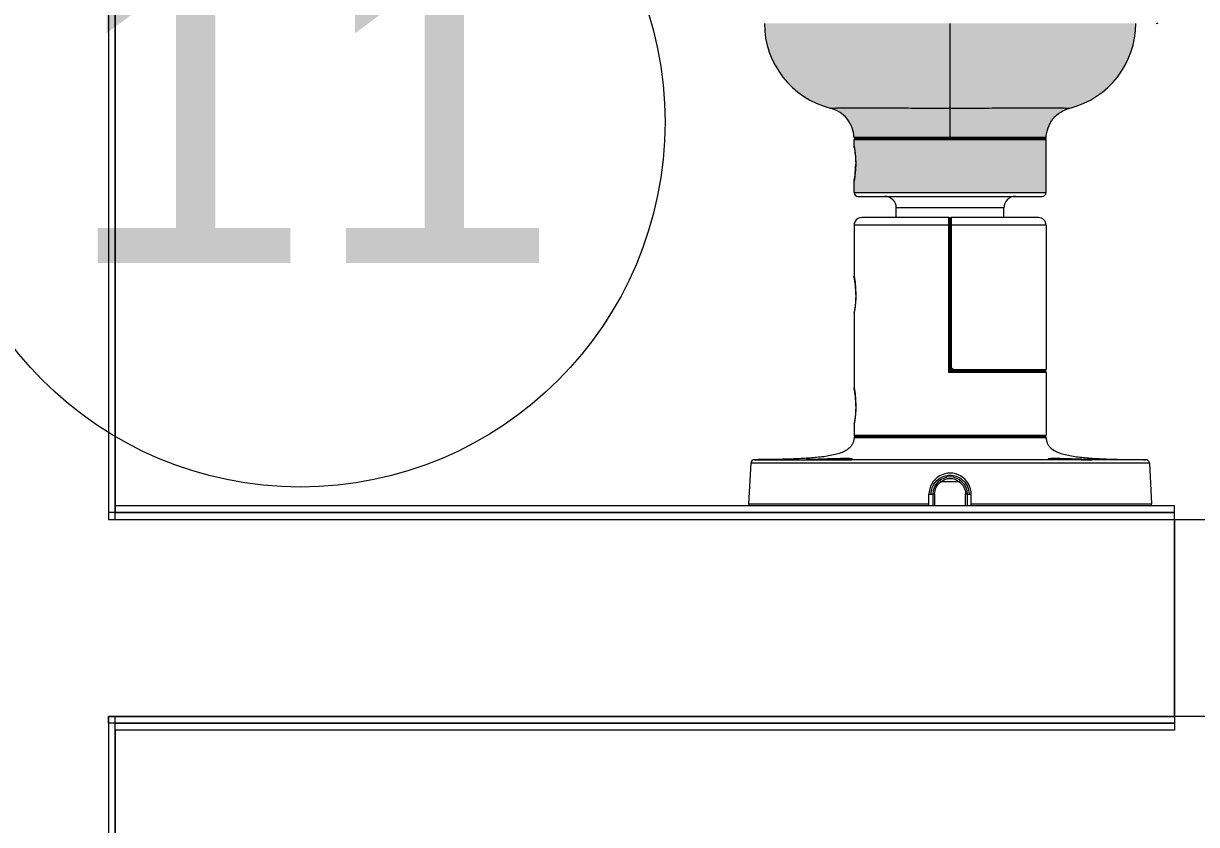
# Model space of a CAD drawing. Header units: inches. Extents: x 0.9 to 36.3, y 0.7 to 23.3.
# Drawn here: x 20.31 to 20.5979, y 11.0747 to 11.2712 of the extents above; entities that cross this region are included whole.
import ezdxf

# ---------------------------------------------------------------- set-up
doc = ezdxf.new("R2010")
doc.units = ezdxf.units.IN
doc.layers.add('CCTV', color=38, linetype='Continuous', lineweight=0)
doc.layers.add('Numbering CCTV', color=38, linetype='Continuous', lineweight=0)
doc.layers.add('Doors', color=7, linetype='Continuous', lineweight=5, true_color=0xf2db9c)
doc.layers.add('PDF_Geometry', color=7, linetype='Continuous', lineweight=9, true_color=0x777777)
doc.styles.get("Standard").update_dxf_attribs({"font": 'arial.ttf'})

msp = doc.modelspace()

# ---------------------------------------------------------------- hatches: boundary and pattern name
at = {"layer": 'CCTV', "linetype": 'ByBlock', "ltscale": 0.001, "transparency": 33554559}
h = msp.add_hatch(color=256, dxfattribs=at)
edge = h.paths.add_edge_path()
edge.add_spline(control_points=[(20.53743005850992, 11.25044301004859), (20.53945650224365, 11.25044301004859), (20.54337449322813, 11.25044225493429), (20.54898630752754, 11.25045145343562), (20.55333423625634, 11.25047220883243), (20.55649046913591, 11.25048338452394), (20.55858091987848, 11.25048644193123), (20.5604567723522, 11.25048453072359), (20.5620982100026, 11.25047878250582), (20.56349656165492, 11.25046928232851), (20.56465192742986, 11.25045824190886), (20.56546373341163, 11.25045064500619), (20.56599137334868, 11.25044672710933), (20.56629343092543, 11.25044418963815), (20.56653088558756, 11.25044444854302), (20.5667028719927, 11.25044085910687), (20.56680630202025, 11.25044636589795), (20.56685353369284, 11.2504405720457), (20.56686502652297, 11.25044301004859)], knot_values=[0, 0, 0, 0, 0.2065328166, 0.3993171792, 0.5719495562, 0.6496735183, 0.7209987342, 0.7850059154, 0.8408581363, 0.8882930561, 0.9275270475, 0.9586178205, 0.9710331648, 0.9813077886, 0.9893982388, 0.9952492554, 0.9988025988, 1, 1, 1, 1], degree=3, periodic=0)
edge.add_arc((20.5616112233753, 11.27118114680433), 0.02139328781686053, 284.2162217088466, 360.0000000002855)
edge.add_line((20.58300451119216, 11.27118114680444), (20.53743005851163, 11.27118114680444))
edge.add_line((20.53743005851162, 11.27118114680444), (20.53743005851065, 11.25044301004859))
edge = h.paths.add_edge_path()
edge.add_line((20.53743005851162, 11.27118114680444), (20.49185560583099, 11.27118114680444))
edge.add_arc((20.51324889364786, 11.27118114680435), 0.02139328781685896, 179.9999999997265, 255.7837782921862)
edge.add_spline(control_points=[(20.50799509050027, 11.2504430100485), (20.50799331479081, 11.25044536457973), (20.50801653140545, 11.25043961295006), (20.50803183519707, 11.25044509864356), (20.5080817409078, 11.25044198073099), (20.5081397902246, 11.25044340973245), (20.50821853605735, 11.25044303923725), (20.50835482975659, 11.25044369774708), (20.50856682834408, 11.25044452327329), (20.50886869264198, 11.25044660975137), (20.50923378091409, 11.25044946267036), (20.50966061836164, 11.25045317942201), (20.51014818190713, 11.25045767792744), (20.51069573997137, 11.25046291919379), (20.51154607862817, 11.25047050955536), (20.5127619061308, 11.25047878796203), (20.51440334496014, 11.25048452843496), (20.51627919706822, 11.25048644483033), (20.51836964783087, 11.25048337419815), (20.52065196089761, 11.25047534613784), (20.52310836494458, 11.25046447699738), (20.5266937069056, 11.25045022428693), (20.53148562344133, 11.2504422091424), (20.53540361477632, 11.25044301004859), (20.53743005850992, 11.25044301004859)], knot_values=[0, 0, 0, 0, 0.0003005649, 0.0011974013, 0.0026832228, 0.0047507451, 0.0073926852, 0.0106017624, 0.0186922125, 0.0289668362, 0.0413821805, 0.0558977282, 0.0724729544, 0.0910756576, 0.1117069472, 0.1591418666, 0.2149940872, 0.2790012678, 0.3503264833, 0.4280504448, 0.5116133441, 0.6006828237, 0.7934671849, 1, 1, 1, 1], degree=3, periodic=0)
edge.add_line((20.53743005851065, 11.25044301004859), (20.53743005851163, 11.27118114680444))
edge = h.paths.add_edge_path()
edge.add_line((20.53743005851032, 11.24317401812011), (20.53743005851065, 11.25044301004859))
edge.add_spline(control_points=[(20.53743005850992, 11.25044301004859), (20.53540361477632, 11.25044301004859), (20.53148562344133, 11.2504422091424), (20.5266937069056, 11.25045022428693), (20.52310836494458, 11.25046447699738), (20.52065196089761, 11.25047534613784), (20.51836964783087, 11.25048337419815), (20.51627919706822, 11.25048644483033), (20.51440334496014, 11.25048452843496), (20.5127619061308, 11.25047878796203), (20.51154607862817, 11.25047050955536), (20.51069573997137, 11.25046291919379), (20.51014818190713, 11.25045767792744), (20.50966061836164, 11.25045317942201), (20.50923378091409, 11.25044946267036), (20.50886869264198, 11.25044660975137), (20.50856682834408, 11.25044452327329), (20.50835482975659, 11.25044369774708), (20.50821853605735, 11.25044303923725), (20.5081397902246, 11.25044340973245), (20.5080817409078, 11.25044198073099), (20.50803183519707, 11.25044509864356), (20.50801653140545, 11.25043961295006), (20.50799331479081, 11.25044536457973), (20.50799509050027, 11.2504430100485)], knot_values=[0, 0, 0, 0, 0.2065328151, 0.3993171763, 0.4883866559, 0.5719495552, 0.6496735167000001, 0.7209987322, 0.7850059128, 0.8408581334, 0.8882930528, 0.9089243424, 0.9275270456, 0.9441022718, 0.9586178195, 0.9710331638, 0.9813077875, 0.9893982376, 0.9926073148, 0.9952492549, 0.9973167772, 0.9988025987, 0.9996994351, 1, 1, 1, 1], degree=3, periodic=0)
edge.add_spline(control_points=[(20.50799509050027, 11.2504430100485), (20.50880088291139, 11.2502388704599), (20.5103533644866, 11.24955807383364), (20.51224714509888, 11.2478735425777), (20.51349368252595, 11.24566614968482), (20.51382903708249, 11.24400485536294), (20.51385906731668, 11.24317407928344)], knot_values=[0, 0, 0, 0, 0.2500887094000001, 0.5000205839, 0.7498902398, 1, 1, 1, 1], degree=3, periodic=0)
edge.add_line((20.51385906654376, 11.24317409304468), (20.53743005851031, 11.24317401812011))
edge = h.paths.add_edge_path()
edge.add_spline(control_points=[(20.56100105027846, 11.24317409510464), (20.56103108220216, 11.24400486982288), (20.56136643908267, 11.24566616084296), (20.56261297733381, 11.24787354857197), (20.56450675615667, 11.24955807564434), (20.56605923537497, 11.25023887077991), (20.56686502652297, 11.2504430100485)], knot_values=[0, 0, 0, 0, 0.2501097612, 0.4999794149, 0.7499112907, 1, 1, 1, 1], degree=3, periodic=0)
edge.add_spline(control_points=[(20.56686502652297, 11.25044301004859), (20.56685353369284, 11.2504405720457), (20.56680630202025, 11.25044636589795), (20.5667028719927, 11.25044085910687), (20.56653088558756, 11.25044444854302), (20.56629343092543, 11.25044418963815), (20.56599137334868, 11.25044672710933), (20.56546373341163, 11.25045064500619), (20.56465192742986, 11.25045824190886), (20.56349656165492, 11.25046928232851), (20.5620982100026, 11.25047878250582), (20.5604567723522, 11.25048453072359), (20.55858091987848, 11.25048644193123), (20.55649046913591, 11.25048338452394), (20.55333423625634, 11.25047220883243), (20.54898630752754, 11.25045145343562), (20.54337449322813, 11.25044225493429), (20.53945650224365, 11.25044301004859), (20.53743005850992, 11.25044301004859)], knot_values=[0, 0, 0, 0, 0.001197401200000003, 0.004750744600000023, 0.0106017612, 0.01869221139999999, 0.02896683519999999, 0.0413821795, 0.07247295249999997, 0.1117069439, 0.1591418637000001, 0.2149940846, 0.2790012658, 0.3503264817, 0.4280504438, 0.6006828208, 0.7934671834, 1, 1, 1, 1], degree=3, periodic=0)
edge.add_line((20.53743005851065, 11.25044301004859), (20.53743005851031, 11.24317401812011))
edge.add_line((20.53743005851032, 11.24317401812011), (20.561001041746, 11.24317394319557))
edge = h.paths.add_edge_path()
edge.add_line((20.51386399401636, 11.24261907663618), (20.51386399401636, 11.24105403764143))
edge.add_arc((20.48832290355735, 11.23633928342183), 0.02597260497498554, 9.736469667565302, 10.458772312777683, ccw=False)
edge.add_spline(control_points=[(20.51392139973525, 11.24073168625108), (20.51395796152696, 11.24051828679927), (20.51416463090839, 11.2392100767219), (20.51426284510392, 11.237882724371), (20.51426284615338, 11.23677469283987)], knot_values=[0, 0, 0, 0, 0.1634596194, 1, 1, 1, 1], degree=3, periodic=0)
edge.add_arc((20.4913785161284, 11.23677728110018), 0.02288433017138481, 356.18639286824407, 359.99351973275606, ccw=False)
edge.add_arc((20.49059310489011, 11.23683672468996), 0.02367195697567045, 350.24041626088064, 356.16927191657203, ccw=False)
edge.add_arc((20.48952167259591, 11.23699650901375), 0.02475498071761326, 349.5538559836231, 350.2963147570572, ccw=False)
edge.add_line((20.51386635852111, 11.23250815324206), (20.51386399401635, 11.23249537185093))
edge.add_line((20.51386399401635, 11.23249537185093), (20.51386399401635, 11.22970487329277))
edge.add_line((20.51386399401635, 11.22970487329277), (20.56099612300689, 11.22970487329277))
edge.add_line((20.56099612300689, 11.22970487329276), (20.56099612300689, 11.24261907663617))
edge.add_line((20.56099612300689, 11.24261907663617), (20.51386399401636, 11.24261907663618))

# ---------------------------------------------------------------- linework, layer by layer
at = {"layer": 'CCTV', "linetype": 'ByBlock'}
for p, q in [((20.53743005851032, 11.24317394683838), (20.53743005851162, 11.27118114680444)), ((20.56100072783202, 11.24317394319657), (20.51385944798225, 11.24317409304347)), ((20.56099612300689, 11.24261907663617), (20.51386399401636, 11.24261907663618)), ((20.51386399401636, 11.24105401343355), (20.51386399401636, 11.24261907663618)), ((20.51386399401636, 11.24105401341233), (20.51386869692495, 11.24100265409263)), ((20.51386399401636, 11.24105401343355), (20.51386640385572, 11.24104096415235)), ((20.51386399401636, 11.24105401343355), (20.51387558465893, 11.24098893317256)), ((20.51386869698754, 11.24100265375375), (20.51386872814631, 11.24100248532849)), ((20.51386872814622, 11.24100248532887), (20.51392681663225, 11.24067185233565)), ((20.51392681663225, 11.24067185233565), (20.5140687554055, 11.23971614476286)), ((20.51392698005122, 11.24067075199678), (20.5139274289445, 11.24066819570584)), ((20.51414193358056, 11.24290186941013), (20.56071817022467, 11.24290186941012)), ((20.56069289633304, 11.24290186941012), (20.51414692388296, 11.24290186941013)), ((20.56099612300689, 11.22970487329276), (20.56099612300689, 11.24261907663617)), ((20.5140687554055, 11.23971614476286), (20.514208739559, 11.2382734666718)), ((20.51406920296164, 11.23971154965394), (20.5140702376427, 11.23970456795395)), ((20.51420767354072, 11.23828985655613), (20.51425805992811, 11.23677469291548)), ((20.51421471527724, 11.23529384730421), (20.51421280472124, 11.23526467922506)), ((20.51426284615339, 11.23677469291896), (20.514258059928, 11.23677469291548)), ((20.51387557877864, 11.23256046936447), (20.51386399401635, 11.23249537186971)), ((20.51386399401635, 11.23249537187008), (20.51386869385287, 11.23254671455328)), ((20.51386635852592, 11.2325081532681), (20.51386399401851, 11.23249537186264)), ((20.51386399401635, 11.22970487329277), (20.51386399401635, 11.23249537186971)), ((20.51392743269763, 11.23288121325482), (20.51386869385287, 11.23254671455328)), ((20.51386869391074, 11.23254671486663), (20.51386873748261, 11.2325469503098)), ((20.51386399401635, 11.22970487329277), (20.56099612300689, 11.22970487329276)), ((20.51480663659617, 11.22876223071296), (20.56005348042707, 11.22876223071295)), ((20.55062019260613, 11.22593420440044), (20.52423346089548, 11.22593430132589)), ((20.52423346089548, 11.223577696524), (20.52423346089548, 11.22593430132589)), ((20.55062665612775, 11.22593410747501), (20.55062019260613, 11.22593420440044)), ((20.55062665612775, 11.22357769652399), (20.55062665612775, 11.22593430295268)), ((20.53714726458426, 11.22357769652399), (20.51574955467505, 11.223577696524)), ((20.53743005851162, 11.18587199168957), (20.53743005851162, 11.22329490375006)), ((20.53743005851162, 11.18700316684013), (20.53743005851162, 11.22329490205377)), ((20.5591105411789, 11.22357769652399), (20.53771285181222, 11.22357769652399)), ((20.51386460627581, 11.22169242045929), (20.51386460627581, 11.20919027359956)), ((20.53743005815662, 11.22169241128283), (20.51386460627581, 11.2216923893007)), ((20.53714378390415, 11.18558919583358), (20.53714377870379, 11.22169241128283)), ((20.56099541042198, 11.22169238713403), (20.53743005851162, 11.22169241136399)), ((20.53771637726003, 11.22169241136399), (20.53771649195804, 11.21914370558499)), ((20.56099541042198, 11.22169238713403), (20.56099541042198, 11.18634307373152)), ((20.53771649195804, 11.21914370558499), (20.53771660665378, 11.18700317408283)), ((20.51386417212971, 11.20919027326812), (20.51387330314009, 11.20909748402831)), ((20.51387273124336, 11.20914762153298), (20.51386880590714, 11.2091671526785)), ((20.51387330325293, 11.20909748345735), (20.51387339835556, 11.20909700354021)), ((20.51387339843136, 11.20909700380876), (20.51393838265601, 11.20874862901565)), ((20.51388852409794, 11.2090629684315), (20.51388183196117, 11.20909858802868)), ((20.51393750048537, 11.20875365951336), (20.51409330654882, 11.2077614344887)), ((20.51409330654882, 11.2077614344887), (20.51424597794072, 11.20626696282124)), ((20.51409388711541, 11.20775577464244), (20.51409523856784, 11.20774714598005)), ((20.51424470341707, 11.20628549172597), (20.51429923673462, 11.20472484535556)), ((20.51424503460208, 11.20317331876828), (20.51424472824618, 11.20316454938651)), ((20.51430791021779, 11.20472484536452), (20.51429923673454, 11.20472484535556)), ((20.51386417190376, 11.20025941662036), (20.5138733086848, 11.20035223366106)), ((20.51386460627581, 11.20025941625018), (20.5138646062758, 11.18184964652867)), ((20.51387330880547, 11.20035223427104), (20.51387341708314, 11.20035278029195)), ((20.51409386556131, 11.20169368472336), (20.5140933138641, 11.20168830584511)), ((20.56099551074742, 11.18558920055763), (20.53714379112451, 11.18558920055763)), ((20.56071298422504, 11.18587199333156), (20.53743003560852, 11.18587199333156)), ((20.53743005851162, 11.18700317408283), (20.53771660665378, 11.18700317408283)), ((20.53743005868779, 11.18601004003116), (20.55803014173304, 11.18601004003116)), ((20.53837270000362, 11.18606052184754), (20.56071295755354, 11.18606052184754)), ((20.53838400148201, 11.18634307373152), (20.56099541042198, 11.18634307373152)), ((20.55797966885265, 11.18606052184754), (20.55803015070239, 11.18601004003116)), ((20.56099551074742, 11.18558920055763), (20.56099551074742, 11.17023937716393)), ((20.51386416868878, 11.18184964620383), (20.5138732496814, 11.18175710453787)), ((20.51387157331818, 11.18181262820393), (20.51386873885038, 11.18182677303904)), ((20.51387324979264, 11.18175710397361), (20.51387334465274, 11.1817566240442)), ((20.51387334472825, 11.18175662432672), (20.51393805659821, 11.18140882392861)), ((20.51388671346772, 11.18173169576568), (20.51388165597687, 11.1817586795215)), ((20.51393717465012, 11.18141386492095), (20.51409240235832, 11.18042289974489)), ((20.51409240235832, 11.18042289974489), (20.51424459290852, 11.1789296928534)), ((20.51409298271923, 11.18041722888357), (20.51409433379433, 11.1804085814115)), ((20.5142433187573, 11.1789482553265), (20.51429771355439, 11.17738821052522)), ((20.51430635962748, 11.1773882105338), (20.5142977135543, 11.17738821052522)), ((20.5140929624691, 11.17435896878998), (20.51409241136886, 11.17435358333341)), ((20.51424365053092, 11.17583730706841), (20.51424334463069, 11.17582853172745)), ((20.51386416846773, 11.17292677405498), (20.51387325522199, 11.17301934357056)), ((20.5138646062758, 11.17292677369159), (20.5138646062758, 11.17023937716394)), ((20.51387325534085, 11.17301934417356), (20.51387336326362, 11.17301988980948)), ((20.51385738908551, 11.16959512736478), (20.56100241254545, 11.1695951422227)), ((20.5138646062758, 11.17023937716394), (20.56099551074742, 11.17023937716393)), ((20.56073660848782, 11.16986067005437), (20.51412318438655, 11.16986065306645)), ((20.51595358281806, 11.16995658018346), (20.51412350575885, 11.16986066990883)), ((20.56071274805527, 11.169956571201), (20.51414736901245, 11.16995657130632)), ((20.55890676378645, 11.16995656815156), (20.56073660848782, 11.16986067005437)), ((20.48848744174008, 11.16330007487871), (20.4879673163586, 11.1533754913785)), ((20.58637267528305, 11.1633000748786), (20.48848744174008, 11.16330007487861)), ((20.48942455018474, 11.16419368269899), (20.51321938797869, 11.1641930853102)), ((20.50331915340725, 11.1641948050477), (20.50267133964937, 11.16419581374219)), ((20.50432067882736, 11.16419484751865), (20.50331915340725, 11.1641948050477)), ((20.50576994598723, 11.16419664844163), (20.50432067882736, 11.16419484751865)), ((20.50702674791639, 11.16420003094514), (20.50576994598723, 11.16419664844163)), ((20.50776427225671, 11.16420311427228), (20.50702674791639, 11.16420003094514)), ((20.50776434683568, 11.16420313535118), (20.50853956481534, 11.16420756651307)), ((20.58543556788294, 11.16419368269426), (20.51321938797869, 11.1641930853102)), ((20.56355363063425, 11.16424229463579), (20.56361513755987, 11.16424097434411)), ((20.56587039698827, 11.16421086408785), (20.56589071672803, 11.16421070146543)), ((20.56839516229041, 11.16419826713777), (20.56846194417812, 11.16419808657128)), ((20.57051993694806, 11.16419486051722), (20.56917720517252, 11.16419648519667)), ((20.57147275674793, 11.16419476660108), (20.57051993694806, 11.16419486051722)), ((20.57066366891659, 11.16419478472149), (20.57068883849124, 11.1641947730972)), ((20.57211043516614, 11.1641956041031), (20.57147275674793, 11.16419476660108)), ((20.57250217837895, 11.16419728404497), (20.57211043516614, 11.1641956041031)), ((20.57218086657188, 11.16419578659087), (20.5721954445948, 11.16419582921896)), ((20.58637267528305, 11.1633000748786), (20.58689280066464, 11.15337549137849)), ((20.53968195070109, 11.158772927654), (20.53517816639368, 11.158772927654)), ((20.53224552432266, 11.15287950369211), (20.53224552432266, 11.15570743036343)), ((20.53318816690247, 11.15570743128628), (20.53318816690247, 11.15287950237495)), ((20.5336217636335, 11.15573209796036), (20.5336217636335, 11.15287950316112)), ((20.54123834355646, 11.15287950303537), (20.54123834355646, 11.15573209822995)), ((20.54167195012077, 11.15287950237495), (20.54167195012077, 11.15570743139506)), ((20.54261459270058, 11.15287950369211), (20.54261459270058, 11.15570743027651)), ((20.4879673163586, 11.1533754913785), (20.53223858328959, 11.15337549137849)), ((20.58642175137849, 11.15287950303819), (20.48843836115729, 11.1528795030382)), ((20.54262153373468, 11.15337549137849), (20.58689280066464, 11.15337549137849))]:
    msp.add_line(p, q, dxfattribs=at)
for points in [[(20.514258059928, 11.23677469291557), (20.51420875873075, 11.23527618184706), (20.51407025796249, 11.23384498324658), (20.51392743269763, 11.23288121325482)], [(20.51429923717182, 11.20472484534877), (20.51424594132867, 11.20318222028383), (20.51409515370211, 11.20170190804596), (20.51393832800301, 11.20070075322814), (20.5138733086848, 11.20035223366106)], [(20.51429771398583, 11.17738821051852), (20.51424455630902, 11.17584621988898), (20.51409424902568, 11.17436720220016), (20.51393800201279, 11.17336728828186), (20.51387325522199, 11.17301934357056)], [(20.50267133964937, 11.16419581374219), (20.50229794394416, 11.16419778884582), (20.50222435874291, 11.1641986502461), (20.50217386167071, 11.16419957062167), (20.50214692715272, 11.16420039270695)], [(20.51321938897516, 11.16433519407148), (20.51320479968482, 11.16433245547986), (20.5131268943069, 11.16432192945122), (20.51299348289978, 11.16430915763046), (20.51280464928369, 11.16429573369568), (20.5125555996859, 11.16428222081995), (20.51223950996112, 11.16426891264414), (20.51184882738966, 11.16425605633864), (20.51137742466411, 11.16424395314501), (20.51081818703104, 11.16423285548876), (20.51014741338204, 11.16422278213264), (20.50936101009234, 11.16421409911503), (20.50853956481534, 11.16420756651307)], [(20.56917720517252, 11.16419648519667), (20.56802560567414, 11.16419937475796), (20.56736911876953, 11.16420185813204), (20.56666680191869, 11.16420540237829), (20.56590304302177, 11.16421061473345), (20.56507719472125, 11.16421840347754), (20.56431667663453, 11.16422837433702), (20.56369062224983, 11.16423948935335), (20.56316772511719, 11.16425169072396), (20.56273357452191, 11.16426484907749), (20.56238253699888, 11.16427860690352), (20.56210654455747, 11.16429267458795), (20.5618972063547, 11.16430672585729), (20.56174883950563, 11.16432019649653), (20.56165809226305, 11.16433201576839)]]:
    msp.add_lwpolyline(points, dxfattribs=at)
for centre, radius, start, end in [((20.51324889364786, 11.27118114680434), 0.02139328781685839, 179.9999999999937, 255.7837782913759), ((20.5616112233753, 11.27118114680433), 0.02139328781685839, 284.2162217086112, 359.9999999999936), ((20.58812787551244, 11.27165146696992), 0.0004703201671938337, 270.0047268821481, 318.0476029729109), ((20.51414197797214, 11.24318478591458), 0.0002827918329031118, 182.1628767462596, 269.9883577858424), ((20.5607181373716, 11.24318465430036), 0.0002827933805336993, 270.0138506823507, 357.829341433203), ((20.51414678679031, 11.24261907663618), 0.0002827927739431992, 89.99999999999365, 179.9999999999937), ((20.48832290355735, 11.23633928342243), 0.02597260497487881, 9.736469657448273, 10.42944621845381), ((20.56071333023295, 11.24261907663617), 0.0002827927739431992, 359.9999999999936, 89.99999999999365), ((20.4905931048901, 11.23683672468996), 0.02367195697568148, 350.2404162682764, 356.1922071619538), ((20.49137851612834, 11.23677728110017), 0.02288433017144392, 356.2833024647891, 359.9935197405996), ((20.48952167259593, 11.23699650901345), 0.02475498071753646, 349.5538560457753, 350.2963147648335), ((20.51480663659617, 11.22970487329277), 0.000942642579810664, 179.9999999999937, 269.9999999999936), ((20.52140526394147, 11.22593414541496), 0.002828018469157356, 359.9999989280723, 89.99843118310747), ((20.55345485388236, 11.22593415866776), 0.002828019375979518, 90.00162407209537, 180.0000336929492), ((20.56005348042707, 11.22970487329276), 0.000942642579810664, 269.9999999999936, 359.9999999999936), ((20.51574939291562, 11.22169245204327), 0.001885270000420416, 89.99508704543662, 180.0002746043993), ((20.53714726625245, 11.22329490266366), 0.0002827922539815522, 0.0002201094290704821, 90.00010429508256), ((20.53771285128557, 11.22329490375006), 0.0002827927739431992, 89.99999999999365, 180.0003436666335), ((20.55911039703404, 11.22169243536782), 0.001885289618414995, 359.9999220439038, 89.99561824670577), ((20.53837270109143, 11.18700316442733), 0.000942642579810664, 179.9998533450707, 269.9999999999936), ((20.5583634250725, 11.18634331462147), 0.000471321289905332, 225.0000189299135, 269.9999999999936), ((20.56071288566414, 11.18634332178329), 0.0002827939678942908, 270.0173740373648, 359.9521814954644), ((20.56071307006275, 11.18558937391035), 0.0002827838877458636, 359.9525923193077, 90.01685908129632), ((20.51761274097478, 11.17219861344793), 0.003819014578047951, 168.3921479992013, 168.6144819004757), ((20.51413967969961, 11.16957827933173), 0.0002827929422991639, 93.33417744402219, 176.5844509509746), ((20.51414729507336, 11.17023937698559), 0.0002827927403851234, 179.99998395014, 269.9999839501455), ((20.56071274813748, 11.17023936394159), 0.0002827927403851234, 269.9999839501455, 359.9999839501399), ((20.56072043881422, 11.16957828003823), 0.0002827929504058901, 3.415578202562576, 86.6655566295827), ((20.48942885270693, 11.16325104681533), 0.000942638557177719, 90.2611562603981, 176.9910143334365), ((20.50210463505012, 11.16373649131452), 0.0004664800570003074, 87.16435704340728, 90.36092462613782), ((20.51337803314208, 11.16389969574672), 0.0004714702579745617, 91.45907015835613, 132.9680335725492), ((20.56148208388002, 11.16389969576482), 0.0004714702575975046, 47.03196240392771, 88.54092962569982), ((20.56278577205664, 11.17641513746073), 0.01214195719726937, 266.1749848626013, 266.4349273809524), ((20.56939524917625, 11.61785080101121), 0.4536536362288093, 269.5573783618347, 269.8736904115028), ((20.57106494271212, 12.16584417634126), 1.00164947199758, 269.8511046008573, 269.9770465654961), ((20.57103845245106, 11.74776091573048), 0.5835662473599201, 269.9656741533222, 270.1121647279451), ((20.57275548190655, 11.16373648698694), 0.0004664843790165357, 89.63906880844971, 92.83300580674099), ((20.5854312643163, 11.16325104681523), 0.000942638557177719, 3.008985672407955, 89.73890722477525), ((20.53743005851162, 11.15570743077762), 0.005184534188958652, 359.9999999999936, 180.0000045778467), ((20.53743005851162, 11.15570743077762), 0.004241891609147988, 359.9999999999936, 179.9999931292426), ((20.53746004608087, 11.15568182877814), 0.004695591238774981, 178.5038967721149, 179.988579133693), ((20.53739937914074, 11.15568211939333), 0.004696282991376319, 0.007879355807844384, 1.490476614872896), ((20.48843799171897, 11.1533508243281), 0.000471321289905332, 177.000000002381, 269.9999999999936), ((20.58642212530416, 11.1533508243281), 0.000471321289905332, 269.9999999999936, 2.999999997606138)]:
    msp.add_arc(centre, radius, start, end, dxfattribs=at)
for points, knots in [([(20.50799509050027, 11.2504430100485), (20.50799331479081, 11.25044536457973), (20.50801653140545, 11.25043961295006), (20.50803183519707, 11.25044509864356), (20.5080817409078, 11.25044198073099), (20.5081397902246, 11.25044340973245), (20.50821853605735, 11.25044303923725), (20.50835482975659, 11.25044369774708), (20.50856682834408, 11.25044452327329), (20.50886869264198, 11.25044660975137), (20.50923378091409, 11.25044946267036), (20.50966061836164, 11.25045317942201), (20.51014818190713, 11.25045767792744), (20.51069573997137, 11.25046291919379), (20.51154607862817, 11.25047050955536), (20.5127619061308, 11.25047878796203), (20.51440334496014, 11.25048452843496), (20.51627919706822, 11.25048644483033), (20.51836964783087, 11.25048337419815), (20.52065196089761, 11.25047534613784), (20.52310836494458, 11.25046447699738), (20.5266937069056, 11.25045022428693), (20.53148562344133, 11.2504422091424), (20.53540361477632, 11.25044301004859), (20.53743005850992, 11.25044301004859)], [0, 0, 0, 0, 0.0003005649, 0.0011974013, 0.0026832228, 0.0047507451, 0.0073926852, 0.0106017624, 0.0186922125, 0.0289668362, 0.0413821805, 0.0558977282, 0.0724729544, 0.0910756576, 0.1117069472, 0.1591418666, 0.2149940872, 0.2790012678, 0.3503264833, 0.4280504448, 0.5116133441, 0.6006828237, 0.7934671849, 1, 1, 1, 1]), ([(20.51385906731668, 11.24317407928344), (20.51382903708249, 11.24400485536294), (20.51349368252595, 11.24566614968482), (20.51224714509888, 11.2478735425777), (20.5103533644866, 11.24955807383364), (20.50880088291139, 11.2502388704599), (20.50799509050027, 11.2504430100485)], [0, 0, 0, 0, 0.2501097602, 0.4999794161, 0.7499112906, 1, 1, 1, 1]), ([(20.53743005850992, 11.25044301004859), (20.53945650224365, 11.25044301004859), (20.54337449322813, 11.25044225493429), (20.54898630752754, 11.25045145343562), (20.55333423625634, 11.25047220883243), (20.55649046913591, 11.25048338452394), (20.55858091987848, 11.25048644193123), (20.5604567723522, 11.25048453072359), (20.5620982100026, 11.25047878250582), (20.56349656165492, 11.25046928232851), (20.56465192742986, 11.25045824190886), (20.56546373341163, 11.25045064500619), (20.56599137334868, 11.25044672710933), (20.56629343092543, 11.25044418963815), (20.56653088558756, 11.25044444854302), (20.5667028719927, 11.25044085910687), (20.56680630202025, 11.25044636589795), (20.56685353369284, 11.2504405720457), (20.56686502652297, 11.25044301004859)], [0, 0, 0, 0, 0.2065328166, 0.3993171792, 0.5719495562, 0.6496735183, 0.7209987342, 0.7850059154, 0.8408581363, 0.8882930561, 0.9275270475, 0.9586178205, 0.9710331648, 0.9813077886, 0.9893982388, 0.9952492554, 0.9988025988, 1, 1, 1, 1]), ([(20.56100105027846, 11.24317409510464), (20.56103108220216, 11.24400486982288), (20.56136643908267, 11.24566616084296), (20.56261297733381, 11.24787354857197), (20.56450675615667, 11.24955807564434), (20.56605923537497, 11.25023887077991), (20.56686502652297, 11.2504430100485)], [0, 0, 0, 0, 0.2501097612, 0.4999794149, 0.7499112907, 1, 1, 1, 1]), ([(20.51392139973525, 11.24073168625108), (20.51395796152696, 11.24051828679927), (20.51416463090839, 11.2392100767219), (20.51426284510392, 11.237882724371), (20.51426284615338, 11.23677469283987)], [0, 0, 0, 0, 0.1634596194, 1, 1, 1, 1]), ([(20.53714377730829, 11.22169241583589), (20.53714377718876, 11.22181497922454), (20.53714379533358, 11.22205548936097), (20.53714396033742, 11.22240462218172), (20.53714426374928, 11.22272642979259), (20.53714461869164, 11.2229717011937), (20.53714496879966, 11.22314509001164), (20.53714524447867, 11.22325494251771), (20.537145530053, 11.22334975550602), (20.53714585758662, 11.22342858052746), (20.53714609467734, 11.22348400435447), (20.53714640469598, 11.22351968451747), (20.53714642835094, 11.22354011077575), (20.53714697041575, 11.22355545714427), (20.53714628451169, 11.22356780584709), (20.5371479329892, 11.22357280052231), (20.5371465055461, 11.22357771576606), (20.53714726609662, 11.22357769491754)], [0, 0, 0, 0, 0.1950305389, 0.3827147569, 0.5555621685, 0.7071107856, 0.7730073712, 0.8314681038, 0.8819198216, 0.923867457, 0.9569370957, 0.9700292754, 0.9807770552, 0.9891633356, 0.9951725459, 0.9987893099, 1, 1, 1, 1]), ([(20.53771286099534, 11.22357768707409), (20.5377136219758, 11.22357768214124), (20.53771219013274, 11.2235728321362), (20.5377138339008, 11.22356778029395), (20.53771313983599, 11.22355547246854), (20.53771367459619, 11.22354011283738), (20.53771369156846, 11.22351969094196), (20.5377139953785, 11.2234840129739), (20.53771422866283, 11.22342859302049), (20.53771455231264, 11.22334976870199), (20.53771483414856, 11.22325495504147), (20.53771510791788, 11.22314510006757), (20.53771545851899, 11.22297171471807), (20.53771582058679, 11.22272642600796), (20.53771613121353, 11.22240464495588), (20.53771632149601, 11.22205550514592), (20.53771636097615, 11.22181500365048), (20.53771636097945, 11.22169241134834)], [0, 0, 0, 0, 0.0012109477, 0.0048241821, 0.0108291464, 0.0192135303, 0.0299644826, 0.0430575512, 0.076115337, 0.1180707694, 0.1685244578, 0.2269772203, 0.2928839515, 0.4444255165, 0.6172981848, 0.8049230407, 1, 1, 1, 1]), ([(20.51386880590714, 11.20916715267849), (20.51386819118824, 11.20917022457317), (20.51386685623461, 11.20917791736256), (20.51386460628947, 11.20918557259678), (20.5138646062758, 11.20919027353817)], [0, 0, 0, 0, 0.3999108509, 1, 1, 1, 1]), ([(20.51430706098852, 11.20472484525788), (20.51430912408605, 11.20499300285027), (20.51429716114585, 11.20552018862422), (20.51425577968653, 11.20628844571906), (20.51419519449663, 11.20700333028516), (20.51410236018917, 11.20778890005392), (20.51399401375748, 11.20849509092369), (20.5139053533132, 11.20898531126127), (20.51387273124335, 11.20914762153297)], [0, 0, 0, 0, 0.180755666, 0.3552886022, 0.5185461889, 0.6642500334, 0.8884077156, 1, 1, 1, 1]), ([(20.51430706098852, 11.20472484525788), (20.51430847658137, 11.2041847089523), (20.51426952724757, 11.20317817385632), (20.51413270749797, 11.20184726129081), (20.51398685031251, 11.20090930600876), (20.51389895324734, 11.20043439183478), (20.51386895637214, 11.20028551517077)], [0, 0, 0, 0, 0.3627309056, 0.6756838113, 0.8980123214, 1, 1, 1, 1]), ([(20.51386895637214, 11.20028551517077), (20.51386831252028, 11.20028231968766), (20.51386671515136, 11.20027366870576), (20.51386460627533, 11.2002649785414), (20.5138646062758, 11.2002594163205)], [0, 0, 0, 0, 0.3695001774, 1, 1, 1, 1]), ([(20.53714378390414, 11.18558919583357), (20.53717552367778, 11.18562074680796), (20.53722265282094, 11.18566732289819), (20.53728419077658, 11.18572815535156), (20.53732691093531, 11.18577037702024), (20.53736005925837, 11.18580320088451), (20.53738388860972, 11.18582668123301), (20.53739885810853, 11.18584165261607), (20.53741142598491, 11.18585352027633), (20.53742053432614, 11.18586371707215), (20.53742695604441, 11.18586761777258), (20.53742910170555, 11.18587218652823), (20.53743005815661, 11.18587201539392)], [0, 0, 0, 0, 0.3336338814, 0.4939741432, 0.6450604206, 0.7814514372, 0.8416204563, 0.8946763314, 0.9387484864, 0.971951295, 0.9927564964, 1, 1, 1, 1]), ([(20.53771670388255, 11.18700273504554), (20.53771711126536, 11.18691644316701), (20.53775130273931, 11.18674174498524), (20.53790183321296, 11.18652298645688), (20.53812331946674, 11.18637668350216), (20.53829773324627, 11.18634415436593), (20.53838400148199, 11.18634307373152)], [0, 0, 0, 0, 0.2500163783, 0.5000284839, 0.7500352991, 1, 1, 1, 1]), ([(20.53838420865173, 11.18634309130246), (20.53838420734721, 11.18630704714821), (20.53838383733729, 11.18625466240747), (20.53838238904501, 11.18618818517168), (20.53838111822, 11.18614565191445), (20.53837922017693, 11.18611172285135), (20.53837802337161, 11.18608410245794), (20.53837507858437, 11.18607143425745), (20.53837471447539, 11.18606054801631), (20.53837274858864, 11.18606053329827)], [0, 0, 0, 0, 0.3816941251, 0.5542113916, 0.7053380936, 0.8294312701, 0.9219478261, 0.9791814101, 1, 1, 1, 1]), ([(20.51386873885037, 11.18182677303903), (20.51386813370164, 11.18182980645419), (20.51386681532531, 11.18183741627386), (20.51386460627514, 11.18184499110653), (20.5138646062758, 11.18184964656052)], [0, 0, 0, 0, 0.3991909836, 1, 1, 1, 1]), ([(20.5143055104415, 11.17738821043161), (20.51430755972262, 11.17765787476811), (20.5142955037828, 11.17818792428041), (20.51425379950856, 11.17896007778985), (20.51419272232228, 11.1796779470955), (20.51409947141562, 11.18046460037797), (20.51399149567664, 11.18116742952216), (20.51390346946868, 11.18165370354032), (20.51387157331818, 11.18181262820392)], [0, 0, 0, 0, 0.1817065761, 0.3570920926, 0.5209940399, 0.6670598973, 0.8907802689, 1, 1, 1, 1]), ([(20.5143055104415, 11.17738821043161), (20.51430687998937, 11.17685904540809), (20.5142692618275, 11.17587006483656), (20.51413740545901, 11.17455519083191), (20.51399183042995, 11.17361241693265), (20.51390436992224, 11.1731259014122), (20.51387183408958, 11.17296704563343)], [0, 0, 0, 0, 0.356848822, 0.6667082415, 0.8906502348, 1, 1, 1, 1]), ([(20.51386888039297, 11.17295252345001), (20.51386824763509, 11.17294937185104), (20.51386667724251, 11.1729408363521), (20.5138646062742, 11.17293226217991), (20.5138646062758, 11.1729267737487)], [0, 0, 0, 0, 0.3693577303, 1, 1, 1, 1]), ([(20.51385809890687, 11.16959512430428), (20.51384502121706, 11.16932053581599), (20.51377790934301, 11.16880339534993), (20.51352984866276, 11.16809695786996), (20.51316351743382, 11.16750874221654), (20.51254905986442, 11.16685616179121), (20.51157817820903, 11.16622569527819), (20.51024067044319, 11.16570987764162), (20.50877567922948, 11.1653230049825), (20.50665550481158, 11.16493325522234), (20.50385511857684, 11.16462663879739), (20.50038045734708, 11.16440440895737), (20.49679983820504, 11.16428082906897), (20.49315224590759, 11.16421495810534), (20.49070215231234, 11.16419728212047), (20.48947032174621, 11.16419349582678)], [0, 0, 0, 0, 0.0310471006, 0.0584685571, 0.0839207897, 0.1087183591, 0.1591847804, 0.2129747516, 0.2701104343, 0.3300947107, 0.4562866185, 0.587980963, 0.7232854936, 0.8608767363, 1, 1, 1, 1]), ([(20.56100201811569, 11.16959512431794), (20.56101510483564, 11.16932034621049), (20.56108229094911, 11.16880286052854), (20.56133068356416, 11.16809600543717), (20.56169749821999, 11.16750753789609), (20.5623127314913, 11.16685474509481), (20.56328475813278, 11.1662242414642), (20.56462366353458, 11.16570851967201), (20.56609011363879, 11.16532172926828), (20.56821230013953, 11.164932176629), (20.57101518947228, 11.16462576546288), (20.57449285023674, 11.16440375680611), (20.57807644860273, 11.16428042444029), (20.58172700161733, 11.16421471042562), (20.58417905799444, 11.16419715840568), (20.58541186970096, 11.16419342850843)], [0, 0, 0, 0, 0.0310427543, 0.0584587669, 0.0839064969, 0.1087014912, 0.1591681831, 0.212962758, 0.2701036595, 0.3300931622, 0.4562920701, 0.5879891685, 0.723293778, 0.8608815074, 1, 1, 1, 1]), ([(20.50219003259518, 11.16420907390148), (20.50217498153545, 11.16420852010292), (20.50216041286205, 11.16420828165715), (20.50208728170657, 11.16420420268642), (20.5021016965179, 11.16420296939403)], [0, 0, 0, 0, 0.5100541274, 1, 1, 1, 1]), ([(20.5021016965179, 11.16420296939403), (20.50210030215467, 11.16420147485139), (20.502117707166, 11.16420218292489), (20.50212919720645, 11.16419971150252), (20.50216859629737, 11.16419973304887), (20.50221439213681, 11.16419851673519), (20.50227683319323, 11.16419794953969), (20.50238474839995, 11.1641969607853), (20.50255216809138, 11.16419616822086), (20.50278944671823, 11.16419544969635), (20.50307432221324, 11.164194989108), (20.50340417449454, 11.16419472350167), (20.50392509439315, 11.16419461363516), (20.50466200316337, 11.16419498964963), (20.50562792053329, 11.16419621863545), (20.50667536969463, 11.16419859174211), (20.50739656694749, 11.16420134186233), (20.50776435018185, 11.16420313261496)], [0, 0, 0, 0, 0.0010828409, 0.0046765605, 0.0107482899, 0.0192521296, 0.0301409403, 0.0433672542, 0.0766419645, 0.1186946637, 0.1691304698, 0.2275387114, 0.2934467576, 0.4450940003, 0.6179306862, 0.8051580938, 1, 1, 1, 1]), ([(20.50782310575683, 11.16437422752002), (20.50660461960828, 11.16433575825343), (20.50495802254625, 11.16428434271367), (20.5030802121662, 11.16423403934084), (20.50242099233082, 11.16421757198515), (20.50219003259518, 11.16420907390148)], [0, 0, 0, 0, 0.6489717292, 0.8769677669, 1, 1, 1, 1]), ([(20.51324709005103, 11.16440627401071), (20.51315701802361, 11.16441843861815), (20.51292722705178, 11.16443649282449), (20.51228511432421, 11.16446222691198), (20.51118678732387, 11.16446245662945), (20.50960856572321, 11.16443020393089), (20.50844286027893, 11.16439379401407), (20.50782310575683, 11.16437422752002)], [0, 0, 0, 0, 0.0502462626, 0.1273002407, 0.3552737333, 0.6572125892, 1, 1, 1, 1]), ([(20.50782821605065, 11.16420344756505), (20.50819004773283, 11.16420525462972), (20.50889845583294, 11.16420952631553), (20.50992608761921, 11.16421922258737), (20.5108714476776, 11.16423270470742), (20.51159161529092, 11.16424803852825), (20.51209999300238, 11.16426334460153), (20.51242195237162, 11.16427545753909), (20.51269886607195, 11.16428844258919), (20.51293120338996, 11.16430294191485), (20.51310875655509, 11.16431691940856), (20.5132514020021, 11.16433466594984), (20.51331319261149, 11.16434489066701), (20.51336969831541, 11.16436185700067), (20.51336602814662, 11.16437101433067)], [0, 0, 0, 0, 0.1956440934, 0.3830420209, 0.5556584137, 0.7068580581, 0.7724910228, 0.8307045652, 0.8809527986, 0.9227080304, 0.9556344578, 0.9796935034, 0.9946657787, 1, 1, 1, 1]), ([(20.51336602814662, 11.16437101433067), (20.5133735677401, 11.16437746070988), (20.51333103175808, 11.1643948432108), (20.51330087535494, 11.16439730804374), (20.51326543203552, 11.16440379684836), (20.51324709005103, 11.16440627401071)], [0, 0, 0, 0, 0.2348818396, 0.5617515389, 1, 1, 1, 1]), ([(20.56162397930122, 11.16440784794733), (20.5615900988007, 11.16440343163102), (20.56156391685243, 11.16440146485185), (20.56148779658504, 11.16438068624839), (20.56149408887726, 11.16437101434367)], [0, 0, 0, 0, 0.7475462578, 1, 1, 1, 1]), ([(20.56149408887726, 11.16437101434367), (20.56149250010983, 11.16436560548383), (20.56151700855033, 11.16435185750342), (20.56153267472299, 11.16434950969596), (20.56154655606941, 11.16434641230263)], [0, 0, 0, 0, 0.2838542917, 1, 1, 1, 1]), ([(20.56154655606941, 11.16434641230263), (20.56160021105762, 11.16433444007768), (20.56174362900364, 11.16431779566901), (20.56188699164581, 11.16430616926267), (20.5619757877901, 11.16430022722287)], [0, 0, 0, 0, 0.3818487926, 1, 1, 1, 1]), ([(20.57263838141075, 11.16421015865025), (20.57240362830108, 11.16421859769037), (20.57175064206633, 11.16423470644974), (20.56991809483489, 11.16428420440272), (20.56769478151752, 11.16435329538438), (20.56533507816831, 11.16442794037297), (20.56373382398477, 11.1644617840449), (20.5626143940006, 11.16446306195868), (20.56195579960113, 11.16443755927639), (20.56171799125536, 11.16442010238653), (20.56162397930122, 11.16440784794733)], [0, 0, 0, 0, 0.0639522605, 0.1778234862, 0.4990913553, 0.6695384174, 0.8205538139, 0.9351456764, 0.9741889449, 1, 1, 1, 1]), ([(20.56203075950207, 11.16429667713676), (20.56212978718688, 11.16429050157773), (20.5626371086607, 11.16426443456398), (20.56314498127674, 11.16425120142524), (20.56355363063424, 11.16424229463579)], [0, 0, 0, 0, 0.1953279674, 1, 1, 1, 1]), ([(20.56361513755987, 11.16424097434411), (20.56378669570643, 11.16423734752508), (20.56453839363841, 11.16422346507963), (20.56529018881453, 11.16421552686466), (20.56587039698825, 11.16421086408785)], [0, 0, 0, 0, 0.2282404103, 1, 1, 1, 1]), ([(20.5721954445948, 11.16419582921896), (20.57232790389842, 11.16419622312562), (20.57249665728137, 11.16419612570229), (20.57268238371848, 11.16419954856475), (20.57273586660348, 11.16420032072053), (20.57275295641681, 11.16420208428847)], [0, 0, 0, 0, 0.7126828553, 0.9075622381, 1, 1, 1, 1]), ([(20.57275842051937, 11.16420296939422), (20.57276691043675, 11.16420498819225), (20.57267916244954, 11.16420778917484), (20.57266974021464, 11.16420903134585), (20.57263838141075, 11.16421015865025)], [0, 0, 0, 0, 0.2175910134, 1, 1, 1, 1]), ([(20.57275295641681, 11.16420208428847), (20.57275410162112, 11.16420220246681), (20.57275593097732, 11.16420242615731), (20.57275776181044, 11.16420274573823), (20.57275842051937, 11.16420296939422)], [0, 0, 0, 0, 0.6233514435, 1, 1, 1, 1]), ([(20.53459617139672, 11.15942626307379), (20.53499696389941, 11.1597356259127), (20.53590611077519, 11.16022698837094), (20.53742979805936, 11.16047998094657), (20.53895351608962, 11.16022723373409), (20.53986264832317, 11.15973590602421), (20.54026344949617, 11.15942660885978)], [0, 0, 0, 0, 0.2501619803, 0.5000070034, 0.7498544544, 1, 1, 1, 1]), ([(20.53517813306919, 11.15877291200046), (20.53549364386936, 11.15903458953566), (20.5362090919372, 11.15945711830415), (20.53743018973905, 11.15968119735063), (20.5386511829136, 11.15945704869613), (20.53936654347528, 11.15903453510681), (20.53968198093693, 11.1587729142151)], [0, 0, 0, 0, 0.2521809433, 0.5000222965, 0.7478760322, 1, 1, 1, 1]), ([(20.53276605555504, 11.15580442578217), (20.53278417063912, 11.15649836410819), (20.53313024157625, 11.15789423548273), (20.53404802721722, 11.15900316274547), (20.53459617139672, 11.15942626307379)], [0, 0, 0, 0, 0.5006248036, 1, 1, 1, 1]), ([(20.53362171805228, 11.15573209748168), (20.53362176262647, 11.15631674081834), (20.53390545584842, 11.15750485497828), (20.53470360429935, 11.15842836580694), (20.53517817000314, 11.15877292277091)], [0, 0, 0, 0, 0.4992255516, 1, 1, 1, 1]), ([(20.53492427496025, 11.1591243051437), (20.53492363696835, 11.1591252783344), (20.53492341093501, 11.15912632102576), (20.53492158242993, 11.15912813299257), (20.5349219183556, 11.15912834867625)], [0, 0, 0, 0, 0.7445699495, 1, 1, 1, 1]), ([(20.53517816558913, 11.15877293897145), (20.5351205120725, 11.15885165995115), (20.53503636541783, 11.15896907699481), (20.5349500021459, 11.15908506097958), (20.53492427496025, 11.1591243051437)], [0, 0, 0, 0, 0.6752581403, 1, 1, 1, 1]), ([(20.53968194722754, 11.15877293080778), (20.5397364962072, 11.15884741320089), (20.53982041225834, 11.15896368718719), (20.53990549841311, 11.15907920301227), (20.53993403669013, 11.15912158486423)], [0, 0, 0, 0, 0.6437313694, 1, 1, 1, 1]), ([(20.53968195070107, 11.158772927654), (20.53991979533473, 11.15859860272786), (20.54035867986779, 11.15819563011291), (20.54085722333636, 11.15745509558547), (20.541167394376, 11.15661831442223), (20.5412374281637, 11.15602670823474), (20.54123838427324, 11.15573209798392)], [0, 0, 0, 0, 0.2500773713, 0.5001500617, 0.7501573115, 1, 1, 1, 1]), ([(20.53993403669013, 11.15912158486423), (20.53993515737528, 11.15912324918039), (20.53993550912028, 11.15912508845725), (20.53993875649568, 11.15912799170921), (20.53993822625661, 11.1591283804336)], [0, 0, 0, 0, 0.7531969491, 1, 1, 1, 1]), ([(20.54026344949617, 11.15942660885978), (20.54081178716626, 11.15900345818586), (20.54172987544563, 11.15789442817114), (20.54207602427596, 11.15649827636446), (20.54209407320191, 11.15580427342623)], [0, 0, 0, 0, 0.4994189561, 1, 1, 1, 1]), ([(20.53276417494944, 11.15568276382339), (20.53270231112841, 11.1556824354021), (20.53260928513505, 11.15568285008301), (20.53248840782243, 11.15568557201756), (20.53240575206417, 11.15568846888208), (20.53233947823423, 11.15569251296259), (20.53228741649271, 11.15569629452826), (20.53226351427555, 11.15570124963003), (20.53224552087784, 11.15570409719707), (20.53224552432341, 11.15570743264085)], [0, 0, 0, 0, 0.3564304343, 0.5354925321, 0.6976900173, 0.8301178715, 0.9257020057, 0.9807829919, 1, 1, 1, 1]), ([(20.53318816690237, 11.15570743114816), (20.53318816763386, 11.15570472242974), (20.53317442381199, 11.15570169009062), (20.53315546584387, 11.15569776719756), (20.53311534269911, 11.15569404320953), (20.53306350016931, 11.15569038390043), (20.5329978529434, 11.15568736786894), (20.53289686405841, 11.15568413908818), (20.5328178568283, 11.15568304829586), (20.53276417494925, 11.15568276330464)], [0, 0, 0, 0, 0.0190709039, 0.0716366841, 0.1618557473, 0.2876079836, 0.4441588773, 0.622044022, 1, 1, 1, 1]), ([(20.53362176419889, 11.15573209767859), (20.53356244284731, 11.15573184935591), (20.53347891195627, 11.15573072450136), (20.5333760877914, 11.15572734299819), (20.5333158952862, 11.15572458892536), (20.5332677211324, 11.15572122750944), (20.53322691889462, 11.15571806099627), (20.53320606235572, 11.15571344259379), (20.53318814110809, 11.15571101554046), (20.53318817032189, 11.15570743023484)], [0, 0, 0, 0, 0.4085290315, 0.5747755636, 0.7094987199, 0.8213326114, 0.9133240243, 0.975308432, 1, 1, 1, 1]), ([(20.54167195012057, 11.15570743047984), (20.54167195133366, 11.15571024467978), (20.54165753275279, 11.15571323149353), (20.54163788342523, 11.15571730865287), (20.54159619174801, 11.15572101830764), (20.54154265314167, 11.15572471667965), (20.54147521833166, 11.15572770190285), (20.54137257281413, 11.15573085090888), (20.54129252892835, 11.15573186992794), (20.54123834355806, 11.15573209830536)], [0, 0, 0, 0, 0.0193771503, 0.0729541941, 0.1646708853, 0.2918838851, 0.449279287, 0.6269038075, 1, 1, 1, 1]), ([(20.54209594197734, 11.15568276376391), (20.54204226009227, 11.1556830487505), (20.54196325285624, 11.15568413953623), (20.54186226397038, 11.15568736830784), (20.54179661675211, 11.15569038433575), (20.54174477424775, 11.15569404363485), (20.54170465111231, 11.15569776763126), (20.54168569319379, 11.15570169049954), (20.5416719493703, 11.15570472286005), (20.54167195012077, 11.15570743157011)], [0, 0, 0, 0, 0.3779561035, 0.5558412837, 0.712392186, 0.8381444048, 0.9283634277, 0.9809291515, 1, 1, 1, 1]), ([(20.54261459269981, 11.15570743206414), (20.54261459616865, 11.15570409662838), (20.54259660275266, 11.15570124903467), (20.54257270058678, 11.15569629395929), (20.54252063882246, 11.15569251238257), (20.54245436498903, 11.15568846831328), (20.54237170920003, 11.15568557145406), (20.54225083184632, 11.15568284953269), (20.54215780581941, 11.15568243486244), (20.54209594197753, 11.15568276329146)], [0, 0, 0, 0, 0.0192169586, 0.0742979011, 0.1698820137, 0.3023098715, 0.464507381, 0.6435695132, 1, 1, 1, 1])]:
    msp.add_open_spline(points, degree=3, knots=knots, dxfattribs=at)
at = {"layer": 'Doors', "linetype": 'ByBlock'}
msp.add_lwpolyline([(20.59249538845486, 11.14954630533854), (20.60582817925347, 11.14954630533854), (20.60582817925347, 11.10121493869358), (20.59249538845486, 11.10121493869358)], close=True, dxfattribs=at)
at = {"layer": 'Numbering CCTV', "linetype": 'ByBlock', "ltscale": 0.001}
msp.add_circle((20.37795379346513, 11.24700473180654), 0.08951629024653585, dxfattribs=at)
at = {"layer": 'PDF_Geometry', "linetype": 'ByBlock'}
for points in [[(20.26584201388889, 12.44949340820312), (20.33083936903212, 12.44949340820312), (20.33083936903212, 12.35783047146267), (20.33083936903212, 12.16117180718316), (20.33083936903212, 12.03617689344618), (20.35917154947916, 12.03617689344618), (20.39250352647569, 12.03617689344618), (20.39250352647569, 11.93784756130642), (20.38083733452691, 11.93784756130642), (20.33083936903212, 11.93784756130642), (20.33083936903212, 11.14954630533854), (20.55583021375868, 11.14954630533854), (20.59249538845486, 11.14954630533854), (20.59249538845486, 11.10121493869358), (20.56582980685764, 11.10121493869358), (20.33083936903212, 11.10121493869358), (20.33083936903212, 10.66289944118924), (20.23750983344184, 10.66289944118924)], [(20.33250596788194, 11.14954630533854), (20.33250596788194, 11.9361809624566), (20.33250596788194, 11.15121290418837), (20.59249538845486, 11.15121290418837), (20.33083936903212, 11.15121290418837), (20.33083936903212, 11.14954630533854), (20.59249538845486, 11.14954630533854), (20.59249538845486, 11.15121290418837), (20.59249538845486, 11.15287950303819), (20.33250596788194, 11.15287950303819), (20.33250596788194, 11.93451436360677), (20.33250596788194, 11.9361809624566), (20.39250352647569, 11.9361809624566), (20.39250352647569, 11.93784756130642)], [(20.33083936903212, 11.93784756130642), (20.33083936903212, 11.14954630533854)], [(19.48587375217014, 10.66123284233941), (20.33250596788194, 10.66123284233941), (20.33250596788194, 11.10121493869358)], [(20.33083936903212, 11.10121493869358), (20.33083936903212, 10.66289944118924), (19.48587375217014, 10.66289944118924)], [(20.33250596788194, 10.67456563313802), (20.33250596788194, 11.09954833984375), (20.59249538845486, 11.09954833984375), (20.33083936903212, 11.09954833984375), (20.33083936903212, 11.10121493869358), (20.59249538845486, 11.10121493869358), (20.59249538845486, 11.09954833984375), (20.59249538845486, 11.09788174099392), (20.33250596788194, 11.09788174099392), (20.33250596788194, 10.67456563313802), (20.33250596788194, 10.66123284233941), (20.31583997938368, 10.66123284233941), (20.31583997938368, 10.65956624348958), (20.33417256673177, 10.65956624348958), (20.33417256673177, 10.67456563313802), (20.33250596788194, 10.67456563313802), (20.33417256673177, 10.67456563313802), (20.33417256673177, 10.65956624348958), (20.31583997938368, 10.65956624348958), (20.31583997938368, 10.66123284233941)]]:
    msp.add_lwpolyline(points, dxfattribs=at)

# ---------------------------------------------------------------- texts
at = {"layer": 'Numbering CCTV', "linetype": 'ByBlock', "ltscale": 0.001}
msp.add_text('11', height=0.0785407873583104, dxfattribs=at).set_placement((20.31982792198178, 11.21246421422507))

doc.saveas('drawing.dxf')
